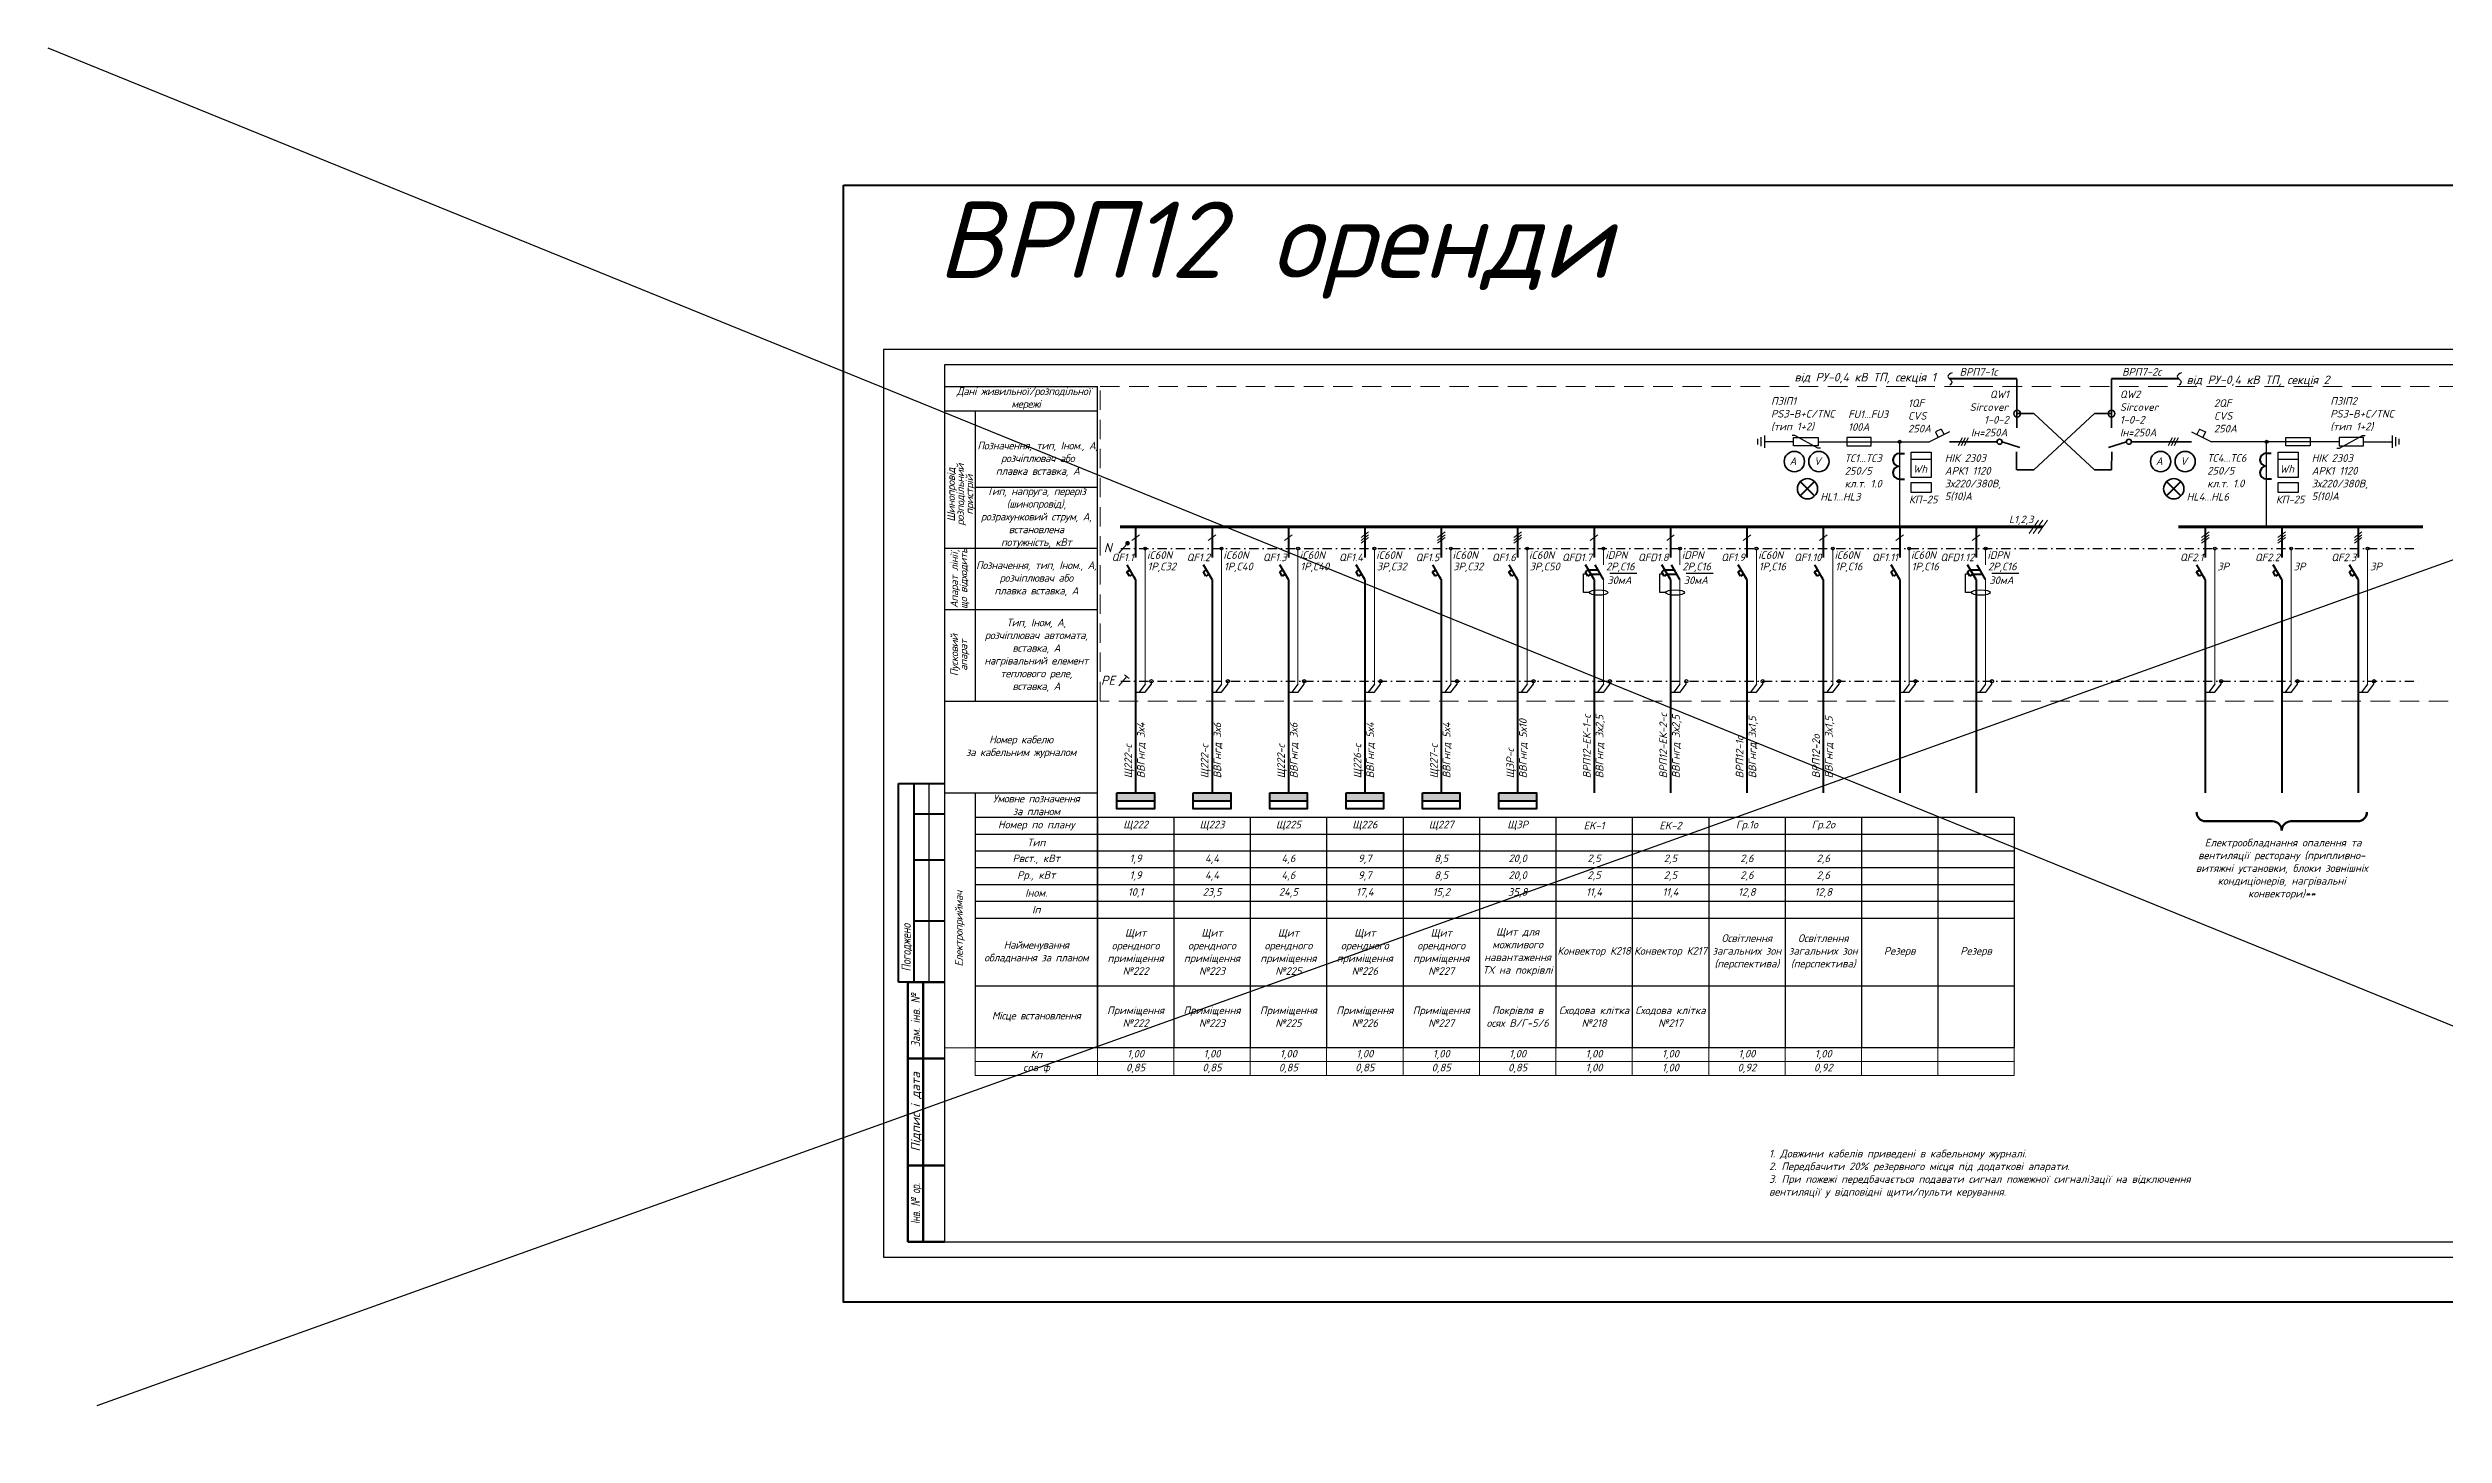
# Model space of a CAD drawing. Header units: millimetres. Extents: x -122434 to 1506205, y -201405 to 386015.
# Drawn here: x 1387068 to 1465467, y 340625 to 386015 of the extents above; entities that cross this region are included whole.
import ezdxf
from ezdxf.enums import TextEntityAlignment as Align

# ---------------------------------------------------------------- set-up
doc = ezdxf.new("R2010")
doc.units = ezdxf.units.MM
doc.linetypes.add('DASHDOTX2', pattern=[2, 1, -0.5, 0, -0.5])
doc.linetypes.add('DASHED', pattern=[9.525, 6.35, -3.175])
doc.layers.get('Defpoints').update_dxf_attribs({"color": 4})
doc.layers.add('Cхема', color=7, linetype='Continuous')
doc.layers.add('Схема', color=7, linetype='Continuous')
doc.layers.add('Рамка внешняя', color=4, linetype='Continuous', lineweight=30, plot=False)
doc.styles.add('GOST 2.304', font='isocpeui.ttf')
doc.styles.add('ICO', font='isocpeui.ttf')
doc.styles.add('ГОСТ 2.304', font='isocpeui.ttf')
doc.styles.add('СГЕНЕРИР_СТИЛЬ_7', font='isocpeui.ttf')

# ---------------------------------------------------------------- blocks, each defined once
blk = doc.blocks.new('*T120')
at = {"color": 0, "lineweight": -2, "transparency": 16777216}
for p, q in [((0, 0), (4000, 0)), ((0, 0), (0, -7540)), ((19000, 0), (19000, -7540)), ((21500, 0), (21500, -7540)), ((24000, 0), (24000, -7540)), ((31500, 0), (31500, -7540)), ((34000, 0), (34000, -7540)), ((0, -550), (34000, -550)), ((4000, -550), (4000, -2200)), ((6500, -550), (6500, -2200)), ((9000, -550), (9000, -2200)), ((11500, -550), (11500, -2200)), ((14000, -550), (14000, -3300)), ((16500, -550), (16500, -3300)), ((26500, -550), (26500, -7540)), ((29000, -550), (29000, -7540)), ((0, -1100), (34000, -1100)), ((0, -1650), (34000, -1650)), ((0, -2200), (4000, -2200)), ((19000, -2200), (34000, -2200)), ((0, -2750), (4000, -2750)), ((6500, -2750), (6500, -3300)), ((9000, -2750), (9000, -3300)), ((11500, -2750), (11500, -3300)), ((0, -3300), (34000, -3300)), ((4000, -3300), (4000, -7540)), ((0, -5515), (34000, -5515)), ((6500, -5515), (6500, -7540)), ((9000, -5515), (9000, -7540)), ((11500, -5515), (11500, -7540)), ((14000, -5515), (14000, -7540)), ((16500, -5515), (16500, -7540)), ((0, -7540), (34000, -7540))]:
    blk.add_line(p, q, dxfattribs=at)
at = {"color": 0, "linetype": 'ByBlock', "lineweight": -2, "transparency": 16777216}
for p, q in [((4000, 0), (34000, 0)), ((4000, 0), (4000, -550)), ((6500, 0), (6500, -550)), ((9000, 0), (9000, -550)), ((11500, 0), (11500, -550)), ((14000, 0), (14000, -550)), ((16500, 0), (16500, -550)), ((26500, 0), (26500, -550)), ((29000, 0), (29000, -550)), ((4000, -2200), (19000, -2200)), ((4000, -2200), (4000, -3300)), ((6500, -2200), (6500, -2750)), ((9000, -2200), (9000, -2750)), ((11500, -2200), (11500, -2750)), ((4000, -2750), (34000, -2750)), ((6500, -3300), (6500, -5515)), ((9000, -3300), (9000, -5515)), ((11500, -3300), (11500, -5515)), ((14000, -3300), (14000, -5515)), ((16500, -3300), (16500, -5515))]:
    blk.add_line(p, q, dxfattribs=at)
at = {"layer": 'Defpoints', "color": 8, "linetype": 'ByBlock', "lineweight": 0, "transparency": 16777216}
for p, q in [((0, -7540), (0, -8447)), ((4000, -7540), (4000, -8447)), ((6500, -7540), (6500, -8447)), ((9000, -7540), (9000, -8447)), ((11500, -7540), (11500, -8447)), ((14000, -7540), (14000, -8447)), ((16500, -7540), (16500, -8447)), ((19000, -7540), (19000, -8447)), ((21500, -7540), (21500, -8447)), ((24000, -7540), (24000, -8447)), ((26500, -7540), (26500, -8447)), ((29000, -7540), (29000, -8447)), ((31500, -7540), (31500, -8447)), ((34000, -7540), (34000, -8447)), ((0, -7994), (34000, -7994)), ((0, -8447), (34000, -8447))]:
    blk.add_line(p, q, dxfattribs=at)
at = {"color": 0, "transparency": 16777216, "char_height": 250, "attachment_point": 5, "style": 'ГОСТ 2.304'}
for s, insert, width in [('Номер по плану', (2000, -275), 3880), ('Тип', (2000, -825), 3880), ('Щ222', (5250, -275), 2380), ('Щ223', (7750, -275), 2380), ('Щ225', (10250, -275), 2380), ('Щ226', (12750, -275), 2380), ('Щ227', (15250, -275), 2380), ('ЩЗР', (17750, -275), 2380), ('EK-1', (20250, -275), 2380), ('EK-2', (22750, -275), 2380), ('Гр.1о', (25250, -275), 2380), ('Гр.2о', (27750, -275), 2380), ('Рвст., кВт', (2000, -1375), 3880), ('1,9', (5250, -1375), 2380), ('4,4', (7750, -1375), 2380), ('4,6', (10250, -1375), 2380), ('9,7', (12750, -1375), 2380), ('8,5', (15250, -1375), 2380), ('20,0', (17750, -1375), 2380), ('2,5', (20250, -1375), 2380), ('2,5', (22750, -1375), 2380), ('2,6', (25250, -1375), 2380), ('2,6', (27750, -1375), 2380), ('Рр., кВт', (2000, -1925), 3880), ('Іном.', (2000, -2475), 3880), ('10,1', (5250, -2475), 2380), ('1,9', (5250, -1925), 2380), ('23,5', (7750, -2475), 2380), ('4,4', (7750, -1925), 2380), ('24,5', (10250, -2475), 2380), ('4,6', (10250, -1925), 2380), ('17,4', (12750, -2475), 2380), ('9,7', (12750, -1925), 2380), ('15,2', (15250, -2475), 2380), ('8,5', (15250, -1925), 2380), ('35,8', (17750, -2475), 2380), ('20,0', (17750, -1925), 2380), ('11,4', (20250, -2475), 2380), ('2,5', (20250, -1925), 2380), ('11,4', (22750, -2475), 2380), ('2,5', (22750, -1925), 2380), ('12,8', (25250, -2475), 2380), ('2,6', (25250, -1925), 2380), ('12,8', (27750, -2475), 2380), ('2,6', (27750, -1925), 2380), ('Іп', (2000, -3025), 3880), ('Щит орендного приміщення №222', (5250, -4408), 2380), ('Щит орендного приміщення №223', (7750, -4408), 2380), ('Щит орендного приміщення №225', (10250, -4408), 2380), ('Щит орендного приміщення №226', (12750, -4408), 2380), ('Щит орендного приміщення №227', (15250, -4408), 2380), ('Щит для можливого навантаження ТХ на покрівлі', (17750, -4408), 2380), ('Освітлення загальних зон (перспектива)', (25250, -4408), 2380), ('Освітлення загальних зон (перспектива)', (27750, -4408), 2380), ('{\\T0.95;\\C7;Найменування обладнання за планом}', (2000, -4408), 3880), ('Конвектор К218', (20250, -4408), 2380), ('Конвектор К217', (22750, -4408), 2380), ('Резерв', (30250, -4408), 2380), ('Резерв', (32750, -4408), 2380), ('Приміщення №222', (5250, -6528), 2380), ('Приміщення №223', (7750, -6528), 2380), ('Приміщення №225', (10250, -6528), 2380), ('Приміщення №226', (12750, -6528), 2380), ('Приміщення №227', (15250, -6528), 2380), ('Покрівля в осях В/Г-5/6', (17750, -6528), 2380), ('Сходова клітка №218 ', (20250, -6528), 2380), ('Сходова клітка №217 ', (22750, -6528), 2380), ('{\\T0.95;\\C7;Місце встановлення}', (2000, -6528), 3880)]:
    blk.add_mtext(s, dxfattribs=dict(at, insert=insert, width=width))
at = {"color": 7, "true_color": 0xffffff, "transparency": 16777216, "char_height": 250, "attachment_point": 5, "style": 'ГОСТ 2.304'}
for s, insert, width in [('Кп', (2000, -7767), 3880), ('1,00', (5250, -7767), 2380), ('1,00', (7750, -7767), 2380), ('1,00', (10250, -7767), 2380), ('1,00', (12750, -7767), 2380), ('1,00', (15250, -7767), 2380), ('1,00', (17750, -7767), 2380), ('1,00', (20250, -7767), 2380), ('1,00', (22750, -7767), 2380), ('1,00', (25250, -7767), 2380), ('1,00', (27750, -7767), 2380), ('cos ф', (2000, -8220), 3880), ('0,85', (5250, -8220), 2380), ('0,85', (7750, -8220), 2380), ('0,85', (10250, -8220), 2380), ('0,85', (12750, -8220), 2380), ('0,85', (15250, -8220), 2380), ('0,85', (17750, -8220), 2380), ('1,00', (20250, -8220), 2380), ('1,00', (22750, -8220), 2380), ('0,92', (25250, -8220), 2380), ('0,92', (27750, -8220), 2380)]:
    blk.add_mtext(s, dxfattribs=dict(at, insert=insert, width=width))
blk = doc.blocks.new('*U159')
at = {"color": 0, "lineweight": 40}
for p, q in [((0, 0), (0, -1005)), ((-284, -1468), (-180, -1408)), ((-204, -1607), (-284, -1468)), ((0, -1720), (-280, -1240)), ((-100, -1547), (-204, -1607)), ((-181, -1409), (130, -1409)), ((-100, -1547), (210, -1547)), ((311, -1720), (31, -1240))]:
    blk.add_line(p, q, dxfattribs=at)
at = {"color": 0, "lineweight": 13}
blk.add_line((-124, -441), (124, -256), dxfattribs=at)
at = {"color": 0, "lineweight": 9}
for p, q in [((311, -711), (311, -1240)), ((311, -2461), (311, -1720)), ((311, -2941), (311, -2461)), ((311, -5151), (311, -2941))]:
    blk.add_line(p, q, dxfattribs=at)
blk.add_line((516, -1512), (1402, -1512))
at = {"lineweight": 40}
for p, q in [((0, -1720), (0, -2226)), ((0, -2226), (0, -2941)), ((0, -2941), (0, -4529))]:
    blk.add_line(p, q, dxfattribs=at)
at = {"color": 0}
blk.add_lwpolyline([(-151, -2149), (-346, -2149), (-346, -1537), (-244, -1537)], dxfattribs=at)
blk.add_circle((311, -711), 46.3, dxfattribs=at)
blk.add_ellipse((153, -2149), major_axis=(-304, 0), ratio=0.29336, dxfattribs=at)
at = {"color": 0, "lineweight": 40}
blk.add_point((-37, -1659), dxfattribs=at)
at = {"style": 'ГОСТ 2.304'}
blk.add_attdef('QF', text='', height=250, dxfattribs=at).set_placement((-61, -997), align=Align.MIDDLE_RIGHT)
at = {"lineweight": 50, "style": 'ГОСТ 2.304'}
for tag, p in [('CURRENT', (391, -1419)), ('ТYPE', (369, -1046)), ('D_CURRENT', (432, -1871))]:
    blk.add_attdef(tag, p, '', height=250, dxfattribs=at)
blk = doc.blocks.new('*U161')
at = {"color": 0, "lineweight": 40}
for p, q in [((0, 0), (0, -1005)), ((-284, -1468), (-180, -1408)), ((-204, -1607), (-284, -1468)), ((0, -1720), (-280, -1240)), ((-100, -1547), (-204, -1607))]:
    blk.add_line(p, q, dxfattribs=at)
at = {"color": 0, "lineweight": 13}
blk.add_line((-124, -441), (124, -256), dxfattribs=at)
at = {"color": 0, "lineweight": 9}
for p, q in [((311, -711), (311, -1240)), ((311, -1240), (311, -1720)), ((311, -2461), (311, -1720)), ((311, -2941), (311, -2461)), ((311, -5151), (311, -2941))]:
    blk.add_line(p, q, dxfattribs=at)
at = {"lineweight": 40}
for p, q in [((0, -1720), (0, -2226)), ((0, -2226), (0, -2941)), ((0, -2941), (0, -4529))]:
    blk.add_line(p, q, dxfattribs=at)
at = {"color": 0}
blk.add_circle((311, -711), 46.3, dxfattribs=at)
at = {"color": 0, "lineweight": 40}
blk.add_point((-37, -1659), dxfattribs=at)
at = {"style": 'ГОСТ 2.304'}
blk.add_attdef('QF', text='', height=250, dxfattribs=at).set_placement((-61, -997), align=Align.MIDDLE_RIGHT)
at = {"lineweight": 50, "style": 'ГОСТ 2.304'}
for tag, p in [('CURRENT', (391, -1419)), ('ТYPE', (369, -1046))]:
    blk.add_attdef(tag, p, '', height=250, dxfattribs=at)
blk = doc.blocks.new('*U160')
at = {"color": 0, "lineweight": 40}
for p, q in [((0, 0), (0, -1005)), ((-284, -1468), (-180, -1408)), ((-204, -1607), (-284, -1468)), ((0, -1720), (-280, -1240)), ((-100, -1547), (-204, -1607))]:
    blk.add_line(p, q, dxfattribs=at)
at = {"color": 0, "lineweight": 13}
for p, q in [((-124, -348), (124, -163)), ((-124, -441), (124, -256)), ((-124, -533), (124, -348))]:
    blk.add_line(p, q, dxfattribs=at)
at = {"color": 0, "lineweight": 9}
for p, q in [((311, -711), (311, -1240)), ((311, -1240), (311, -1720)), ((311, -2461), (311, -1720)), ((311, -2941), (311, -2461)), ((311, -5151), (311, -2941))]:
    blk.add_line(p, q, dxfattribs=at)
at = {"lineweight": 40}
for p, q in [((0, -1720), (0, -2226)), ((0, -2226), (0, -2941)), ((0, -2941), (0, -4529))]:
    blk.add_line(p, q, dxfattribs=at)
at = {"color": 0}
blk.add_circle((311, -711), 46.3, dxfattribs=at)
at = {"color": 0, "lineweight": 40}
blk.add_point((-37, -1659), dxfattribs=at)
at = {"style": 'ГОСТ 2.304'}
blk.add_attdef('QF', text='', height=250, dxfattribs=at).set_placement((-61, -997), align=Align.MIDDLE_RIGHT)
at = {"lineweight": 50, "style": 'ГОСТ 2.304'}
for tag, p in [('CURRENT', (391, -1419)), ('ТYPE', (369, -1046))]:
    blk.add_attdef(tag, p, '', height=250, dxfattribs=at)
blk = doc.blocks.new('Рамка А4х3')
at = {"lineweight": 40}
for p, q in [((4.94, 90), (4.94, 155)), ((4.94, 155), (19.94, 155)), ((9.94, 155), (9.94, 90)), ((9.94, 145), (19.94, 145)), ((9.94, 130), (19.94, 130)), ((9.94, 110), (19.94, 110)), ((19.94, 90), (4.94, 90))]:
    blk.add_line(p, q, dxfattribs=at)
at = {"lineweight": 25}
blk.add_line((14.94, 90), (14.94, 155), dxfattribs=at)
at = {"linetype": 'Continuous', "lineweight": 60}
for p, q in [((8, 5), (8, 90)), ((8, 90), (20, 90)), ((8, 90), (20, 90)), ((13, 5), (13, 90)), ((8, 65), (20, 65)), ((8, 30), (20, 30)), ((20, 5), (8, 5))]:
    blk.add_line(p, q, dxfattribs=at)
at = {"lineweight": 30, "ltscale": 100}
blk.add_lwpolyline([(20, 5), (625, 5), (625, 292), (20, 292)], close=True, dxfattribs=at)
at = {"layer": 'Рамка внешняя', "ltscale": 100}
blk.add_lwpolyline([(0, 0), (630, 0), (630, 297), (0, 297)], close=True, dxfattribs=at)
at = {"linetype": 'Continuous', "lineweight": 25, "style": 'СГЕНЕРИР_СТИЛЬ_7'}
for s, width, p in [('Погоджено', 0.8, (7.44, 101.27)), ('Зам. інв. №', 0.8, (10.5, 77.5)), ('Інв. № ор.', 0.7, (10.5, 17.5))]:
    blk.add_text(s, height=3, rotation=90, dxfattribs=dict(at, width=width)).set_placement(p, align=Align.MIDDLE_CENTER)
blk.add_text('Підпис і дата', height=3, rotation=90, dxfattribs=at).set_placement((10.5, 47.5), align=Align.MIDDLE_CENTER)
at = {"layer": 'Схема', "linetype": 'Continuous', "style": 'ГОСТ 2.304'}
blk.add_text('А4х3', height=2.5, dxfattribs=at).set_placement((606.77, 1.24))
blk = doc.blocks.new('A$C442E4698')
at = {"xscale": 100, "yscale": 100, "zscale": 100}
blk.add_blockref('Рамка А4х3', (0, 0), dxfattribs=at)

msp = doc.modelspace()

# ---------------------------------------------------------------- hatches: boundary and pattern name
at = {"lineweight": 40}
h = msp.add_hatch(color=256, dxfattribs=at)
h.dxf.hatch_style = 1
h.paths.add_polyline_path([(1423269, 361643), (1422044, 361643), (1422044, 361380), (1423269, 361380)])
h = msp.add_hatch(color=256, dxfattribs=at)
h.dxf.hatch_style = 1
h.paths.add_polyline_path([(1425769, 361643), (1424544, 361643), (1424544, 361380), (1425769, 361380)])
h = msp.add_hatch(color=256, dxfattribs=at)
h.dxf.hatch_style = 1
h.paths.add_polyline_path([(1428269, 361643), (1427044, 361643), (1427044, 361380), (1428269, 361380)])
h = msp.add_hatch(color=256, dxfattribs=at)
h.dxf.hatch_style = 1
h.paths.add_polyline_path([(1430769, 361643), (1429544, 361643), (1429544, 361380), (1430769, 361380)])
h = msp.add_hatch(color=256, dxfattribs=at)
h.dxf.hatch_style = 1
h.paths.add_polyline_path([(1433269, 361643), (1432044, 361643), (1432044, 361380), (1433269, 361380)])
h = msp.add_hatch(color=256, dxfattribs=at)
h.dxf.hatch_style = 1
h.paths.add_polyline_path([(1435769, 361643), (1434544, 361643), (1434544, 361380), (1435769, 361380)])

# ---------------------------------------------------------------- linework, layer by layer
at = {"color": 7, "ltscale": 300}
for p, q in [((1416406, 374940), (1421406, 374940)), ((1416406, 374940), (1416406, 353300)), ((1421406, 353300), (1421406, 374940)), ((1416406, 374140), (1421406, 374140)), ((1417406, 374140), (1417406, 369643)), ((1417406, 371643), (1421406, 371643)), ((1416406, 369643), (1421406, 369643)), ((1417406, 369643), (1417406, 367643)), ((1416406, 367643), (1421406, 367643)), ((1417406, 367643), (1417406, 364643)), ((1416406, 364643), (1421406, 364643)), ((1416406, 361643), (1421406, 361643)), ((1416406, 361643), (1421406, 361643)), ((1417406, 361643), (1417406, 360843)), ((1416406, 353300), (1417406, 353303))]:
    msp.add_line(p, q, dxfattribs=at)
at = {"lineweight": 40, "ltscale": 300}
for p, q in [((1451491, 375190), (1449288, 375190)), ((1456791, 375190), (1454587, 375190)), ((1444873, 371354), (1444404, 371823)), ((1444404, 371354), (1444873, 371823)), ((1456858, 371354), (1456389, 371823)), ((1456389, 371354), (1456858, 371823)), ((1422656, 365813), (1422656, 361643)), ((1425156, 365813), (1425156, 361643)), ((1427656, 365813), (1427656, 361643)), ((1430156, 365813), (1430156, 361643)), ((1432656, 365813), (1432656, 361643)), ((1435156, 365813), (1435156, 361643)), ((1437656, 365813), (1437656, 361643)), ((1440156, 365813), (1440156, 361643)), ((1442656, 365813), (1442656, 361643)), ((1445156, 365813), (1445156, 361643)), ((1447656, 365813), (1447656, 361643)), ((1450156, 365813), (1450156, 361643)), ((1457656, 365813), (1457656, 361643)), ((1460156, 365813), (1460156, 361643)), ((1462656, 365813), (1462656, 361643))]:
    msp.add_line(p, q, dxfattribs=at)
at = {"color": 7, "lineweight": 30, "ltscale": 300}
for p, q in [((1444223, 373332), (1444134, 373332)), ((1444973, 372917), (1444223, 373332)), ((1462044, 372917), (1462794, 373332)), ((1462794, 373332), (1462883, 373332)), ((1444184, 373130), (1443241, 373130)), ((1445063, 372917), (1444973, 372917)), ((1444984, 373130), (1448634, 373130)), ((1448031, 372562), (1448691, 372562)), ((1462033, 373130), (1457860, 373130)), ((1460036, 372562), (1460696, 372562)), ((1461954, 372917), (1462044, 372917)), ((1462833, 373130), (1463776, 373130))]:
    msp.add_line(p, q, dxfattribs=at)
at = {"color": 0, "lineweight": 30, "ltscale": 300}
for p, q in [((1449288, 373458), (1448634, 373130)), ((1449018, 373545), (1448824, 373448)), ((1448824, 373448), (1448913, 373270)), ((1449018, 373545), (1449107, 373367)), ((1457200, 373458), (1457854, 373130)), ((1457470, 373545), (1457381, 373367)), ((1457470, 373545), (1457664, 373448)), ((1457664, 373448), (1457575, 373270)), ((1447656, 370342), (1447656, 373130)), ((1459661, 370342), (1459661, 373130))]:
    msp.add_line(p, q, dxfattribs=at)
at = {"color": 0, "ltscale": 300}
for p, q in [((1449696, 373261), (1449565, 373000)), ((1449794, 373261), (1449663, 373000)), ((1449892, 373261), (1449761, 373000)), ((1456568, 373261), (1456437, 373000)), ((1456666, 373261), (1456535, 373000)), ((1456764, 373261), (1456633, 373000)), ((1422647, 364931), (1422971, 364931)), ((1422967, 365191), (1422770, 364931)), ((1422971, 364931), (1423173, 365192)), ((1423173, 365192), (1423173, 365292)), ((1425147, 364931), (1425471, 364931)), ((1425467, 365191), (1425270, 364931)), ((1425471, 364931), (1425673, 365192)), ((1425673, 365192), (1425673, 365292)), ((1427647, 364931), (1427971, 364931)), ((1427967, 365191), (1427770, 364931)), ((1427971, 364931), (1428173, 365192)), ((1428173, 365192), (1428173, 365292)), ((1430147, 364931), (1430471, 364931)), ((1430467, 365191), (1430270, 364931)), ((1430471, 364931), (1430673, 365192)), ((1430673, 365192), (1430673, 365292)), ((1432647, 364931), (1432971, 364931)), ((1432967, 365191), (1432770, 364931)), ((1432971, 364931), (1433173, 365192)), ((1433173, 365192), (1433173, 365292)), ((1435147, 364931), (1435471, 364931)), ((1435467, 365191), (1435270, 364931)), ((1435471, 364931), (1435673, 365192)), ((1435673, 365192), (1435673, 365292)), ((1437647, 364931), (1437971, 364931)), ((1437967, 365191), (1437770, 364931)), ((1437971, 364931), (1438173, 365192)), ((1438173, 365192), (1438173, 365292)), ((1440147, 364931), (1440471, 364931)), ((1440467, 365191), (1440270, 364931)), ((1440471, 364931), (1440673, 365192)), ((1440673, 365192), (1440673, 365292)), ((1442647, 364931), (1442971, 364931)), ((1442967, 365191), (1442770, 364931)), ((1442971, 364931), (1443173, 365192)), ((1443173, 365192), (1443173, 365292)), ((1445147, 364931), (1445471, 364931)), ((1445467, 365191), (1445270, 364931)), ((1445471, 364931), (1445673, 365192)), ((1445673, 365192), (1445673, 365292)), ((1447647, 364931), (1447971, 364931)), ((1447967, 365191), (1447770, 364931)), ((1447971, 364931), (1448173, 365192)), ((1448173, 365192), (1448173, 365292)), ((1450147, 364931), (1450471, 364931)), ((1450467, 365191), (1450270, 364931)), ((1450471, 364931), (1450673, 365192)), ((1450673, 365192), (1450673, 365292)), ((1457647, 364931), (1457971, 364931)), ((1457967, 365191), (1457770, 364931)), ((1457971, 364931), (1458173, 365192)), ((1458173, 365192), (1458173, 365292)), ((1460147, 364931), (1460471, 364931)), ((1460467, 365191), (1460270, 364931)), ((1460471, 364931), (1460673, 365192)), ((1460673, 365192), (1460673, 365292)), ((1462647, 364931), (1462971, 364931)), ((1462967, 365191), (1462770, 364931)), ((1462971, 364931), (1463173, 365192)), ((1463173, 365192), (1463173, 365292))]:
    msp.add_line(p, q, dxfattribs=at)
at = {"color": 7, "lineweight": 40, "ltscale": 300}
for p, q in [((1447646, 372746), (1447810, 372746)), ((1459651, 372751), (1459815, 372751)), ((1447646, 371906), (1447816, 371906)), ((1459651, 371911), (1459821, 371911))]:
    msp.add_line(p, q, dxfattribs=at)
at = {"lineweight": 15, "ltscale": 300}
for p, q in [((1452200, 370560), (1451894, 370124)), ((1452334, 370560), (1452028, 370124)), ((1452491, 370560), (1452185, 370124))]:
    msp.add_line(p, q, dxfattribs=at)
at = {"color": 0, "linetype": 'DASHDOTX2', "ltscale": 300}
msp.add_line((1422175, 369631), (1464776, 369631), dxfattribs=at)
at = {"linetype": 'DASHDOTX2', "ltscale": 300}
msp.add_line((1422175, 365292), (1464776, 365292), dxfattribs=at)
at = {"lineweight": 40, "ltscale": 200}
for p, q in [((1422044, 361380), (1423269, 361380)), ((1424544, 361380), (1425769, 361380)), ((1427044, 361380), (1428269, 361380)), ((1429544, 361380), (1430769, 361380)), ((1432044, 361380), (1433269, 361380)), ((1434544, 361380), (1435769, 361380))]:
    msp.add_line(p, q, dxfattribs=at)
at = {"color": 1}
for points in [[(1387068, 386015), (1498689, 340625)], [(1506205, 383778), (1388668, 341584)]]:
    msp.add_lwpolyline(points, dxfattribs=at)
at = {"color": 3, "lineweight": 40}
msp.add_lwpolyline([(1413104, 381522), (1479529, 381522), (1479529, 344972), (1413104, 344972)], close=True, dxfattribs=at)
at = {"linetype": 'DASHED', "lineweight": 18, "ltscale": 100}
msp.add_lwpolyline([(1421496, 374940), (1466558, 374940), (1466558, 364643), (1421496, 364643)], close=True, dxfattribs=at)
at = {"color": 7, "lineweight": 30, "ltscale": 100}
for points in [[(1443014, 373042), (1443014, 373219)], [(1443127, 372984), (1443127, 373276)], [(1443241, 372927), (1443241, 373334)], [(1463776, 372927), (1463776, 373334)], [(1463890, 372984), (1463890, 373276)], [(1464003, 373042), (1464003, 373219)]]:
    msp.add_lwpolyline(points, dxfattribs=at)
for points in [[(1444184, 372993), (1444184, 373268), (1444984, 373268), (1444984, 372993)], [(1446727, 372993), (1446727, 373268), (1445928, 373268), (1445928, 372993)], [(1460290, 372993), (1460290, 373268), (1461089, 373268), (1461089, 372993)], [(1462833, 372993), (1462833, 373268), (1462033, 373268), (1462033, 372993)], [(1448031, 372790), (1448691, 372790), (1448691, 371957), (1448031, 371957)], [(1460036, 372790), (1460696, 372790), (1460696, 371957), (1460036, 371957)], [(1448031, 371790), (1448691, 371790), (1448691, 371464), (1448031, 371464)], [(1460036, 371790), (1460696, 371790), (1460696, 371464), (1460036, 371464)]]:
    msp.add_lwpolyline(points, close=True, dxfattribs=at)
at = {"color": 0, "lineweight": 40, "ltscale": 100, "const_width": 100}
for points in [[(1422149, 370342), (1452338, 370342)], [(1456776, 370342), (1464776, 370342)]]:
    msp.add_lwpolyline(points, dxfattribs=at)
at = {"lineweight": 20, "ltscale": 100}
for points in [[(1422366, 369781), (1422110, 369481)], [(1422366, 365443), (1422110, 365143)], [(1422363, 365445), (1422444, 365382), (1422289, 365503)]]:
    msp.add_lwpolyline(points, dxfattribs=at)
at = {"lineweight": 9, "ltscale": 100, "const_width": 75}
msp.add_lwpolyline([(1422355, 369808, 1), (1422430, 369808, 1)], format="xyb", close=True, dxfattribs=at)
at = {"lineweight": 40, "ltscale": 50}
for points in [[(1422044, 361643), (1423269, 361643), (1423269, 361117), (1422044, 361117)], [(1424544, 361643), (1425769, 361643), (1425769, 361117), (1424544, 361117)], [(1427044, 361643), (1428269, 361643), (1428269, 361117), (1427044, 361117)], [(1429544, 361643), (1430769, 361643), (1430769, 361117), (1429544, 361117)], [(1432044, 361643), (1433269, 361643), (1433269, 361117), (1432044, 361117)], [(1434544, 361643), (1435769, 361643), (1435769, 361117), (1434544, 361117)]]:
    msp.add_lwpolyline(points, close=True, dxfattribs=at)
at = {"lineweight": 50, "ltscale": 100}
for points in [[(1457668, 360708), (1459855, 360708)], [(1460457, 360708), (1462644, 360708)]]:
    msp.add_lwpolyline(points, dxfattribs=at)
at = {"color": 0, "lineweight": 30}
for centre in [(1447656, 373130, 0), (1459661, 373130, 0)]:
    msp.add_circle(centre, 46.3, dxfattribs=at)
at = {"color": 0}
for centre in [(1423173, 365292), (1425673, 365292), (1428173, 365292), (1430673, 365292), (1433173, 365292), (1435673, 365292), (1438173, 365292), (1440673, 365292), (1443173, 365292), (1445673, 365292), (1448173, 365292), (1450673, 365292), (1458173, 365292), (1460673, 365292), (1463173, 365292)]:
    msp.add_circle(centre, 51.8, dxfattribs=at)
at = {"color": 7, "lineweight": 40}
for centre in [(1447646, 372536, 0), (1459651, 372541, 0), (1447646, 372117, 0), (1459651, 372122, 0)]:
    msp.add_arc(centre, 211, 90, 270, dxfattribs=at)
at = {"lineweight": 50}
for centre, start, end in [((1457668, 361009), 180, 270), ((1459855, 360407), 0, 90), ((1460457, 360407), 90, 180), ((1462644, 361009), 270, 0)]:
    msp.add_arc(centre, 301, start, end, dxfattribs=at)
at = {"color": 7}
for points in [[(1449377, 375389, 0), (1449234, 375266, 0), (1449361, 375086, 0), (1449298, 374979, 0)], [(1456880, 375389, 0), (1456737, 375266, 0), (1456864, 375086, 0), (1456801, 374979, 0)]]:
    msp.add_spline(points, degree=3, dxfattribs=at)
at = {"layer": 'Cхема', "lineweight": 35}
for p, q in [((1451491, 375190), (1451491, 373583)), ((1454587, 375190), (1454587, 373583)), ((1451488, 374049), (1452043, 374049)), ((1452043, 374049), (1454035, 372212)), ((1454035, 374049), (1452043, 372212)), ((1454587, 374049), (1454035, 374049)), ((1450839, 373130), (1449288, 373130)), ((1451589, 372939), (1451006, 373130)), ((1451478, 372797), (1451478, 372212)), ((1454489, 372939), (1455072, 373130)), ((1454600, 372797), (1454591, 372212)), ((1455239, 373130), (1457200, 373130)), ((1451491, 372212), (1452043, 372212)), ((1454591, 372212), (1454035, 372212))]:
    msp.add_line(p, q, dxfattribs=at)
for centre, radius in [((1451500, 374049, 0), 111), ((1451500, 374049, 0), 111), ((1454587, 374049, 0), 111), ((1454587, 374049, 0), 111), ((1450923, 373130, 0), 83.3), ((1455155, 373130, 0), 83.3), ((1444209, 372479, 0), 332), ((1445011, 372479, 0), 332), ((1456194, 372479, 0), 332), ((1456996, 372479, 0), 332), ((1444639, 371589, 0), 332), ((1456624, 371589, 0), 332)]:
    msp.add_circle(centre, radius, dxfattribs=at)

# ---------------------------------------------------------------- block references
at = {"color": 1, "lineweight": 35}
msp.add_blockref('A$C442E4698', (1414406, 346450), dxfattribs=at)
at = {"lineweight": 50}
for name, p, values in [('*U161', (1422656, 370342), {'QF': 'QF1.1', 'ТYPE': 'iC60N', 'CURRENT': '1P,С32'}), ('*U161', (1425156, 370342), {'QF': 'QF1.2', 'ТYPE': 'iC60N', 'CURRENT': '1P,С40'}), ('*U161', (1427656, 370342), {'QF': 'QF1.3', 'ТYPE': 'iC60N', 'CURRENT': '1P,С40'}), ('*U160', (1430156, 370342), {'QF': 'QF1.4', 'ТYPE': 'iC60N', 'CURRENT': '3P,С32'}), ('*U160', (1432656, 370342), {'QF': 'QF1.5', 'ТYPE': 'iC60N', 'CURRENT': '3P,С32'}), ('*U160', (1435156, 370342), {'QF': 'QF1.6', 'ТYPE': 'iC60N', 'CURRENT': '3P,С50'}), ('*U159', (1437656, 370342), {'QF': 'QFD1.7', 'ТYPE': 'iDPN', 'CURRENT': '2P,С16', 'D_CURRENT': '30мА'}), ('*U159', (1440156, 370342), {'QF': 'QFD1.8', 'ТYPE': 'iDPN', 'CURRENT': '2P,С16', 'D_CURRENT': '30мА'}), ('*U161', (1442656, 370342), {'QF': 'QF1.9', 'ТYPE': 'iС60N', 'CURRENT': '1P,С16'}), ('*U161', (1445156, 370342), {'QF': 'QF1.10', 'ТYPE': 'iС60N', 'CURRENT': '1P,С16'}), ('*U161', (1447656, 370342), {'QF': 'QF1.11', 'ТYPE': 'iС60N', 'CURRENT': '1P,С16'}), ('*U159', (1450156, 370342), {'QF': 'QFD1.12', 'ТYPE': 'iDPN', 'CURRENT': '2P,С16', 'D_CURRENT': '30мА'}), ('*U160', (1457656, 370342), {'QF': 'QF2.1', 'CURRENT': '3P'}), ('*U160', (1460156, 370342), {'QF': 'QF2.2', 'CURRENT': '3P'}), ('*U160', (1462656, 370342), {'QF': 'QF2.3', 'CURRENT': '3P'})]:
    msp.add_blockref(name, p, dxfattribs=at).add_auto_attribs(values)
msp.add_blockref('*T120', (1417406, 360843))

# ---------------------------------------------------------------- texts
at = {"color": 3, "lineweight": 40, "style": 'GOST 2.304'}
msp.add_text('ВРП12 оренди', height=2500, dxfattribs=at).set_placement((1416172, 378490))
at = {"color": 0, "lineweight": 40}
for s, height, style, p in [('ВРП7-1с', 250, 'GOST 2.304', (1449618, 375290, 0)), ('ВРП7-2с', 250, 'GOST 2.304', (1454933, 375290, 0)), ('від РУ-0,4 кВ ТП, секція 1', 281.25, 'ГОСТ 2.304', (1444214, 375101, 0)), ('від РУ-0,4 кВ ТП, секція 2', 281.25, 'ГОСТ 2.304', (1457040, 375014, 0))]:
    msp.add_text(s, height=height, dxfattribs=dict(at, style=style)).set_placement(p)
at = {"color": 7, "lineweight": 40, "style": 'ГОСТ 2.304'}
for s, p in [('А', (1444051, 372369, 0)), ('V', (1444852, 372369, 0)), ('А', (1456036, 372369, 0)), ('V', (1456837, 372369, 0)), ('Wh', (1448089, 372114, 0)), ('Wh', (1460094, 372114, 0)), ('HL1...HL3', (1445059, 371204, 0)), ('HL4...HL6', (1457044, 371204, 0))]:
    msp.add_text(s, height=250, dxfattribs=at).set_placement(p)
at = {"color": 0, "lineweight": 9, "style": 'ICO'}
for s, height, p in [('L1,2,3', 243.1, (1451230, 370465)), ('N', 300, (1421616, 369512)), ('PE', 300, (1421523, 365174))]:
    msp.add_text(s, height=height, dxfattribs=at).set_placement(p)
at = {"color": 7, "linetype": 'Continuous', "char_height": 250, "style": 'ГОСТ 2.304'}
for s, insert, width, attachment_point in [('{\\T0.95;Дані живильної/розподільної\\P мережі}', (1418996, 374540), 5000, 5), ('\\pi1820.9;{\\C256;QW1\\P\\pi1159.8;Sircover\\P\\pi1630.4;1-0-2\\P\\pi1199.2;Iн=250А}', (1448786, 374055, 0), 2434.76, 4), ('{\\C256;QW2\\PSircover\\P1-0-2\\PIн=250А}', (1454861, 374055, 0), 1827.7, 4), ('{\\C256;ПЗІП1\\PPS3-B+C/TNC\\P(тип 1+2)}', (1443445, 374033, 0), 4000, 4), ('{\\C256;FU1...FU3\\P100А }', (1445969, 373819, 0), 1387.26, 4), ('{\\C256;1QF\\PCVS\\P250А}', (1447929, 373975, 0), 4000, 4), ('{\\C256;2QF\\PCVS\\P250А}', (1457938, 373975, 0), 4000, 4), ('{\\C256;ПЗІП2\\PPS3-B+C/TNC\\P(тип 1+2)}', (1461744, 374033, 0), 4000, 4), ('{\\T0.95;Позначення, тип, Iном., А, розчіплювач або \\Pплавка вставка, А}', (1419451, 372558), 4089.88, 5), ('{\\T0.95;Тип, напруга, переріз (шинопровід), розрахунковий струм, А, встановлена \\Pпотужність, кВт}', (1419406, 370643), 4000, 5), ('{\\T0.95;Позначення, тип, Iном., А, розчіплювач або \\Pплавка вставка, А}', (1419406, 368643), 4000, 5), ('{\\T0.95;Тип, Iном, А,\\Pрозчіплювач автомата,\\Pвставка, А\\Pнагрівальний елемент теплового реле,\\Pвставка, А}', (1419406, 366143), 4000, 5), ('{\\T0.95;Номер кабелю \\Pза кабельним журналом}', (1418906, 363143), 5000, 5), ('{\\T0.95;Умовне позначення \\Pза планом}', (1419406, 361243), 4000, 5)]:
    msp.add_mtext(s, dxfattribs=dict(at, insert=insert, width=width, attachment_point=attachment_point))
at = {"color": 7, "linetype": 'Continuous', "char_height": 250, "attachment_point": 5, "rotation": 90, "line_spacing_factor": 0.72, "style": 'ГОСТ 2.304'}
for s, insert, width in [('{\\T0.95;Шинопровід\\Pрозподільний \\Pпристрій}', (1416951, 371393), 3500), ('{\\T0.95;Апарат лінії, що відходить}', (1416906, 368643), 2000), ('{\\T0.95;Пусковий \\Pапарат}', (1416906, 366143), 3000), ('{\\T0.95;Електроприймач}', (1416906, 357193), 8900)]:
    msp.add_mtext(s, dxfattribs=dict(at, insert=insert, width=width))
at = {"ltscale": 100, "char_height": 250}
for s, width, insert, attachment_point, style in [('ТС1...ТС3\\P250/5 \\Pкл.т. 1.0', 1652.14, (1445856, 372716, 0), 1, 'ГОСТ 2.304'), ('НІК 2303 АРК1 1120\\P3х220/380В, 5(10)А', 1842.83, (1449130, 372719), 1, 'GOST 2.304'), ('ТС4...ТС6\\P250/5 \\Pкл.т. 1.0', 1652.14, (1457718, 372722, 0), 1, 'ГОСТ 2.304'), ('НІК 2303 АРК1 1120\\P3х220/380В, 5(10)А', 1842.83, (1461135, 372719), 1, 'GOST 2.304'), ('КП-25', 1652.14, (1447959, 371364, 0), 1, 'ГОСТ 2.304'), ('КП-25', 1652.14, (1459964, 371364, 0), 1, 'ГОСТ 2.304'), ('\\pi88.9;Електрообладнання опалення та вентиляції ресторану (припливно- витяжні установки, блоки зовнішніх кондиціонерів, нагрівальні конвектори)**', 5902.74, (1460156, 360136, 0), 2, 'GOST 2.304')]:
    msp.add_mtext_dynamic_manual_height_columns(s, width=width, gutter_width=1250, heights=[0], dxfattribs=dict(at, insert=insert, attachment_point=attachment_point, style=style))
at = {"linetype": 'Continuous', "char_height": 250, "width": 4000, "attachment_point": 4, "rotation": 90, "style": 'ГОСТ 2.304'}
for s, insert in [('Щ222-с\\P\\pt3000;ВВГнгд 3х4', (1422642, 362117)), ('Щ222-с\\P\\pt3000;ВВГнгд 3х6', (1425142, 362117)), ('Щ222-с\\P\\pt3000;ВВГнгд 3х6', (1427642, 362117))]:
    msp.add_mtext(s, dxfattribs=dict(at, insert=insert))
at = {"color": 2, "linetype": 'Continuous', "char_height": 250, "width": 4000, "attachment_point": 4, "rotation": 90, "style": 'ГОСТ 2.304'}
for s, insert in [('{\\C256;Щ226-с\\P\\pt3000;ВВГнгд 5х4}', (1430142, 362117)), ('{\\C256;Щ227-с\\P\\pt3000;ВВГнгд 5х4}', (1432642, 362117)), ('{\\C256;ЩЗР-с\\P\\pt3000;ВВГнгд 5х10}', (1435142, 362117)), ('{\\C256;ВРП12-ЕК-1-c\\P\\pt3000;ВВГнгд 3х2,5}', (1437656, 362117)), ('{\\C256;ВРП12-ЕК-2-c\\P\\pt3000;ВВГнгд 3х2,5}', (1440156, 362117)), ('\\pt3000;{\\C256;ВРП12-1о\\PВВГнгд 3х1,5}', (1442656, 362117)), ('{\\C256;ВРП12-2о\\P\\pt3000;ВВГнгд 3х1,5}', (1445156, 362117))]:
    msp.add_mtext(s, dxfattribs=dict(at, insert=insert))
at = {"lineweight": 15, "insert": (1443382, 349961, 0), "char_height": 250, "width": 14539.48, "attachment_point": 1, "style": 'ГОСТ 2.304'}
msp.add_mtext('{\\C7;1. Довжини кабелів приведені в кабельному журналі}.\\P{\\C7;2. Передбачити 20% резервного місця під додаткові апарати.\\P}3. При пожежі передбачається подавати сигнал пожежної сигналізації на відключення вентиляції у відповідні щити/пульти керуван{\\C7;ня.}', dxfattribs=at)

doc.saveas('drawing.dxf')
